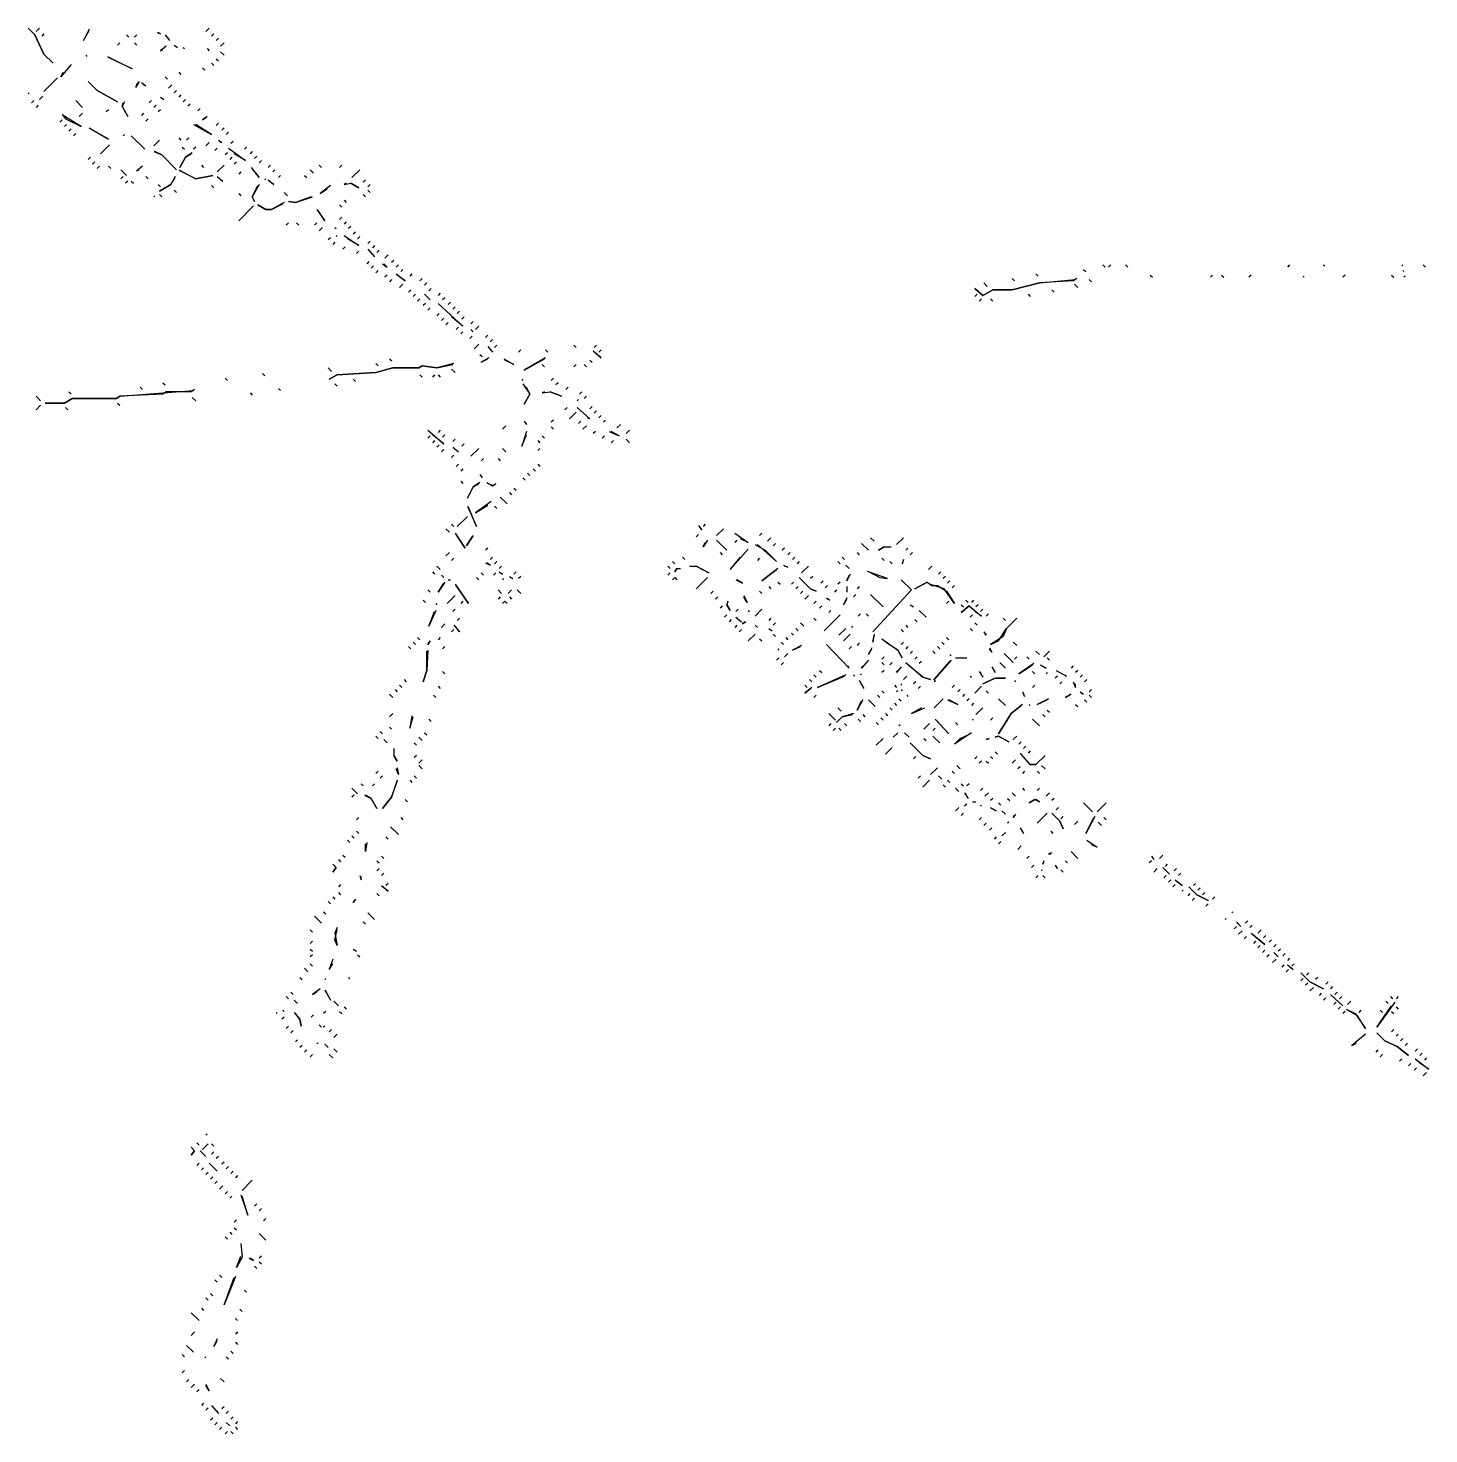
# Model space of a CAD drawing. Extents: x 1 to 2775, y -31 to 2075.
# Drawn here: x 25.2 to 231.3, y 1660.7 to 1867.5 of the extents above; entities that cross this region are included whole.
import ezdxf

# ---------------------------------------------------------------- set-up
doc = ezdxf.new("R2010")
doc.units = 0
doc.layers.add('LINEWORK', color=4, linetype='CONTINUOUS')

msp = doc.modelspace()

# ---------------------------------------------------------------- linework, layer by layer
at = {"layer": 'LINEWORK'}
for points in [[(25.1667, 1867.5), (26.1667, 1866.5), (27.5, 1863.6667), (28.8333, 1862.3333), (27.5, 1863.6667), (26.1667, 1866.5)], [(26.8333, 1867.5), (26.3333, 1867)], [(27.5, 1866.6667), (27.1667, 1866.3333)], [(34.1667, 1867.3333), (33.3333, 1865.6667), (34.1667, 1867.1667)], [(39.6667, 1866.5), (40, 1866.1667)], [(41.1667, 1866.5), (40.8333, 1866.1667)], [(44.1667, 1866.8333), (44.6667, 1866.6667), (44.3333, 1866.8333)], [(45.3333, 1866.5), (46, 1865.6667), (45.8333, 1866)], [(51.8333, 1867.5), (51.3333, 1867)], [(52.5, 1866.6667), (52.1667, 1866.3333)], [(53.1667, 1866), (52.8333, 1865.6667)], [(38.6667, 1865.3333), (38.3333, 1865)], [(40.8333, 1865.3333), (41.1667, 1865)], [(45.5, 1864.8333), (44.6667, 1864.1667), (45, 1864.3333)], [(46.6667, 1865), (47.1667, 1864.6667), (46.8333, 1864.8333)], [(48, 1864.6667), (48.1667, 1864.5)], [(51.5, 1864.5), (51.8333, 1864.1667)], [(54, 1865.3333), (53.5, 1864.8333)], [(53.5, 1864), (54, 1863.5)], [(31.5, 1862.1667), (30, 1860.3333), (30.3333, 1861)], [(33.6667, 1863.5), (33.8333, 1863.3333)], [(36.8333, 1863.3333), (40.5, 1861.5), (37, 1863.1667)], [(50.8333, 1861.6667), (51.1667, 1861.3333)], [(52.1667, 1862.3333), (52.5, 1862)], [(52.8333, 1863), (53.1667, 1862.6667)], [(29.5, 1860.1667), (27.5, 1858.1667)], [(34, 1859.6667), (35.3333, 1858.3333), (38.3333, 1856.6667), (35.3333, 1858.3333)], [(41.5, 1859.6667), (41, 1858.8333), (41.3333, 1859.5)], [(41.8333, 1859.5), (42.5, 1859), (42.1667, 1859.1667)], [(45.3333, 1860.3333), (45.6667, 1860)], [(47.3333, 1861), (47.6667, 1860.6667)], [(25.3333, 1858), (25.1667, 1857.8333)], [(27.3333, 1857.5), (26.8333, 1857)], [(46.3333, 1859.1667), (45.8333, 1858.6667)], [(47, 1858.3333), (46.6667, 1858)], [(47.6667, 1857.6667), (47.3333, 1857.3333)], [(26, 1856.8333), (25.6667, 1856.5)], [(26.6667, 1856.1667), (26.3333, 1855.8333)], [(32.1667, 1856.8333), (33.1667, 1855.8333)], [(37, 1855.5), (36.6667, 1855.1667)], [(39.3333, 1856.6667), (39, 1856), (39.8333, 1854.5), (39, 1856), (39.1667, 1856.5)], [(43.3333, 1856.8333), (43, 1856.5)], [(44, 1856.1667), (43.6667, 1855.8333)], [(44.6667, 1855.5), (44.3333, 1855.1667)], [(44.6667, 1857.3333), (45.1667, 1857), (44.8333, 1857.1667)], [(48.3333, 1857), (48, 1856.6667)], [(49, 1856.3333), (48.6667, 1856)], [(50.5, 1855.6667), (50.1667, 1855.3333)], [(30.1667, 1854), (29.8333, 1853.6667)], [(30.1667, 1854.8333), (30.6667, 1854.1667), (33, 1853), (30.3333, 1854.6667)], [(30.8333, 1853.3333), (30.5, 1853)], [(33.1667, 1855), (32.6667, 1854.5)], [(42.1667, 1855), (41.8333, 1854.6667)], [(42.8333, 1854.1667), (42.5, 1853.8333)], [(49.5, 1853.3333), (52.1667, 1851.8333), (49.8333, 1853.3333)], [(51.5, 1854.5), (50.8333, 1854), (51.3333, 1854.3333)], [(53.1667, 1853.5), (52.8333, 1853.1667)], [(31.5, 1852.6667), (31.1667, 1852.3333)], [(32.1667, 1852), (31.8333, 1851.6667)], [(34.1667, 1852.8333), (37, 1851.1667), (34.3333, 1852.6667)], [(39.3333, 1851.8333), (39.1667, 1851.6667)], [(40.3333, 1851.6667), (42.3333, 1849.6667)], [(47.3333, 1851.3333), (47.6667, 1851)], [(48.8333, 1851.3333), (48.5, 1851)], [(54, 1852.8333), (53.6667, 1852.5)], [(54.6667, 1852.1667), (54.3333, 1851.8333)], [(37.1667, 1850.3333), (35.8333, 1849), (37, 1850.1667)], [(44.5, 1851), (43.6667, 1850.1667)], [(43.6667, 1849.3333), (44.8333, 1848.8333), (47, 1846.6667), (44.8333, 1848.8333), (43.8333, 1849.3333)], [(49.3333, 1849.1667), (48.3333, 1848.5), (47.5, 1847), (48.3333, 1848.5), (49.1667, 1849)], [(47.8333, 1850), (48.1667, 1849.6667)], [(49.8333, 1850), (49.5, 1849.6667)], [(51.8333, 1850.6667), (51.3333, 1850.1667)], [(53, 1849.8333), (52.6667, 1849.5)], [(53.1667, 1851), (53.6667, 1850.6667), (53.3333, 1850.8333)], [(54.5, 1849.1667), (54.1667, 1848.8333)], [(54.6667, 1849.8333), (57.1667, 1848), (55.5, 1849)], [(55.3333, 1850.8333), (55, 1850.5)], [(57.3333, 1850), (57, 1849.6667)], [(58.1667, 1849.3333), (57.8333, 1849)], [(34.3333, 1848.5), (34, 1848.1667)], [(35, 1847.8333), (34.6667, 1847.5)], [(35.6667, 1847.1667), (35.3333, 1846.8333)], [(37, 1847.1667), (37.3333, 1846.8333)], [(42, 1847.1667), (41.1667, 1846.5), (41.5, 1846.6667)], [(50.6667, 1847.3333), (51, 1847)], [(54, 1847.3333), (53, 1846.3333)], [(55.1667, 1848.5), (54.8333, 1848.1667)], [(55.8333, 1847.8333), (55.5, 1847.5)], [(58.8333, 1848.6667), (58.5, 1848.3333)], [(59.5, 1848), (59.1667, 1847.6667)], [(60.8333, 1847.3333), (60.5, 1847)], [(68, 1847.3333), (68.3333, 1847)], [(71.3333, 1847.3333), (71, 1847)], [(38.8333, 1846.6667), (39.6667, 1845.8333)], [(39.1667, 1845.6667), (38.8333, 1845.3333)], [(39.8333, 1845), (39.5, 1844.6667)], [(40.3333, 1845), (40.6667, 1844.6667)], [(42.5, 1845.6667), (42.8333, 1845.3333)], [(46.8333, 1845.6667), (46.1667, 1844.5), (44.5, 1843.5), (46.1667, 1844.5), (46.8333, 1845.5)], [(47.3333, 1846.6667), (49.8333, 1845.3333), (52.3333, 1845.8333), (49.8333, 1845.3333), (47.5, 1846.5)], [(53, 1845.6667), (53.8333, 1845), (53.5, 1845.1667)], [(56.5, 1846.3333), (56.1667, 1846)], [(58, 1847), (59.1667, 1845.5), (58.1667, 1846.8333)], [(60.1667, 1845.3333), (60, 1845.1667)], [(60.5, 1845.1667), (61.3333, 1844.5), (60.6667, 1845)], [(61.5, 1846.6667), (61.1667, 1846.3333)], [(62.3333, 1845.8333), (62, 1845.5)], [(65.8333, 1845.8333), (66.1667, 1845.5)], [(66.6667, 1846.6667), (67.1667, 1846.1667)], [(74, 1846.6667), (72.8333, 1845.5)], [(74.8333, 1845.1667), (74.5, 1844.8333)], [(44.3333, 1844.5), (44.6667, 1844.1667)], [(44.5, 1843), (44.8333, 1842.6667)], [(46.6667, 1843.6667), (47, 1843.3333)], [(52.1667, 1844.3333), (52.5, 1844)], [(56.1667, 1843.1667), (56.5, 1842.8333)], [(59.1667, 1844.5), (58.1667, 1842.6667), (58.5, 1842), (58.1667, 1842.6667), (59, 1844.3333)], [(62.8333, 1843.3333), (63.3333, 1842.8333)], [(69.6667, 1844.3333), (68.1667, 1843.1667), (69.1667, 1843.8333)], [(72, 1844.6667), (71.6667, 1844.5), (72.6667, 1844.6667), (73.8333, 1844), (72.6667, 1844.6667)], [(74.5, 1843), (74.8333, 1842.6667)], [(75.5, 1844.5), (75.1667, 1844.1667)], [(75.1667, 1843.6667), (75.5, 1843.3333)], [(43.8333, 1842.8333), (43.6667, 1842.6667)], [(58.3333, 1841.3333), (56.1667, 1839.1667)], [(62.8333, 1841.8333), (61, 1840.8333), (60.1667, 1840.8333), (59, 1841.5), (60.1667, 1840.8333), (61, 1840.8333), (62.6667, 1841.6667)], [(66.8333, 1842.6667), (64.5, 1841.8333), (63.5, 1842), (64.5, 1841.8333), (67, 1842.6667)], [(67.6667, 1840.8333), (68.8333, 1839.1667), (67.8333, 1840.6667)], [(71, 1841.5), (71.3333, 1841.1667)], [(71.6667, 1842.1667), (72, 1841.8333)], [(63.5, 1838.8333), (63.1667, 1838.5)], [(64.6667, 1838.8333), (65, 1838.5)], [(67.6667, 1838.8333), (67.3333, 1838.5)], [(71.3333, 1839.6667), (71, 1839.3333)], [(72, 1839), (71.6667, 1838.6667)], [(68.5, 1838.1667), (68, 1837.6667)], [(70.3333, 1838.1667), (70.5, 1838)], [(70.6667, 1837), (70.5, 1836.8333)], [(71.6667, 1837), (73.8333, 1835.5), (72.1667, 1836.5)], [(72.6667, 1838.3333), (72.3333, 1838)], [(73.3333, 1837.5), (73, 1837.1667)], [(74, 1836.8333), (73.6667, 1836.5)], [(69.6667, 1836.6667), (69.3333, 1836.3333)], [(70.3333, 1836), (70, 1835.6667)], [(71.8333, 1835.3333), (71.5, 1835)], [(73.8333, 1834.6667), (73.5, 1834.3333)], [(75.5, 1836.1667), (75.1667, 1835.8333)], [(75.1667, 1835), (76.1667, 1833.8333), (76, 1834.1667)], [(76.1667, 1835.5), (75.8333, 1835.1667)], [(76.8333, 1834.8333), (76.5, 1834.5)], [(75.3333, 1833.1667), (75, 1832.8333)], [(77.3333, 1832.8333), (78, 1832.3333), (77.5, 1832.8333)], [(78.1667, 1834.1667), (77.6667, 1833.6667)], [(79, 1833.3333), (78.6667, 1833)], [(79.6667, 1832.6667), (79.3333, 1832.3333)], [(183.3333, 1832.6667), (183.6667, 1832.3333)], [(184.5, 1832.6667), (184.1667, 1832.3333)], [(186.6667, 1832.6667), (187, 1832.3333)], [(210.8333, 1832.6667), (210.5, 1832.3333)], [(215.8333, 1832.6667), (216, 1832.5)], [(227.5, 1832.6667), (227.3333, 1832.5)], [(230.5, 1832.6667), (230.8333, 1832.3333)], [(76, 1832.5), (75.6667, 1832.1667)], [(76.6667, 1831.8333), (76.3333, 1831.5)], [(78, 1831.1667), (77.6667, 1830.8333)], [(78.6667, 1830.5), (78.3333, 1830.1667)], [(79.3333, 1831.3333), (80.6667, 1830.3333), (79.5, 1831.1667)], [(80.3333, 1832), (80, 1831.6667)], [(81.6667, 1831.3333), (81.3333, 1831)], [(83.1667, 1830.6667), (82.8333, 1830.3333)], [(179.5, 1830.6667), (179, 1830.3333), (174, 1830), (170, 1829), (167.1667, 1829), (165.6667, 1828.1667), (164.5, 1829.1667), (165.6667, 1828.1667), (167.1667, 1829), (170, 1829), (174, 1830), (179.3333, 1830.5)], [(170, 1830.6667), (170.3333, 1830.3333)], [(173.5, 1831.3333), (173.8333, 1831)], [(180.5, 1832), (180.8333, 1831.6667)], [(181.3333, 1830.5), (181.6667, 1830.1667)], [(190.3333, 1831.1667), (190.6667, 1830.8333)], [(199.5, 1831.1667), (199.1667, 1830.8333)], [(200.8333, 1831.1667), (201.1667, 1830.8333)], [(205.1667, 1831.1667), (204.8333, 1830.8333)], [(212.8333, 1831), (213, 1830.8333)], [(219, 1831.1667), (218.6667, 1830.8333)], [(225.8333, 1831.1667), (226.1667, 1830.8333)], [(227.5, 1831.8333), (227.6667, 1831.6667)], [(227.8333, 1831), (227.6667, 1830.8333)], [(80.3333, 1829.8333), (79.8333, 1829.3333)], [(81.5, 1829), (81.1667, 1828.6667)], [(83.8333, 1830), (83.5, 1829.6667)], [(84.5, 1829.1667), (84.1667, 1828.8333)], [(85.8333, 1828.5), (85.5, 1828.1667)], [(165.8333, 1830), (166.3333, 1829.5)], [(175.8333, 1829), (176.1667, 1828.6667)], [(179.1667, 1829.8333), (179.6667, 1829.3333)], [(82.1667, 1828.3333), (81.8333, 1828)], [(82.8333, 1827.6667), (82.5, 1827.3333)], [(83.6667, 1827), (83.3333, 1826.6667)], [(83.5, 1828.3333), (84.3333, 1827.5)], [(85.5, 1827), (89.1667, 1823.6667), (87.5, 1825)], [(86.5, 1827.8333), (86.1667, 1827.5)], [(87.3333, 1827.1667), (87, 1826.8333)], [(88, 1826.5), (87.6667, 1826.1667)], [(164.8333, 1828.3333), (164.5, 1828)], [(165.5, 1827.6667), (165.1667, 1827.3333)], [(166.8333, 1827.6667), (167.1667, 1827.3333)], [(172.3333, 1828.3333), (172.6667, 1828)], [(84.3333, 1826.3333), (84, 1826)], [(85.6667, 1825.5), (85.3333, 1825.1667)], [(86.3333, 1824.8333), (86, 1824.5)], [(88.6667, 1825.8333), (88.3333, 1825.5)], [(89.3333, 1825), (89, 1824.6667)], [(90.6667, 1824.3333), (90.3333, 1824)], [(87, 1824.1667), (86.6667, 1823.8333)], [(88.5, 1823.5), (88.1667, 1823.1667)], [(89.1667, 1822.8333), (88.8333, 1822.5)], [(90.3333, 1823.1667), (90.6667, 1822.8333)], [(91.5, 1823.6667), (91, 1823.1667)], [(92.8333, 1822.3333), (92.5, 1822)], [(90.5, 1822.1667), (90.1667, 1821.8333)], [(91.5, 1821), (90.8333, 1820.3333)], [(92.8333, 1820.6667), (93.5, 1819.8333), (93.3333, 1820.1667)], [(93.5, 1821.6667), (93.1667, 1821.3333)], [(94.1667, 1820.8333), (93.8333, 1820.5)], [(97.6667, 1820.1667), (97.3333, 1819.8333)], [(101.3333, 1820.1667), (101.6667, 1819.8333)], [(105.5, 1820.8333), (105.8333, 1820.5)], [(108.8333, 1820.8333), (108.5, 1820.5)], [(109.5, 1820.1667), (109.1667, 1819.8333)], [(87.8333, 1818.1667), (85.3333, 1817.5), (83.1667, 1817.8333), (82.6667, 1817.5), (78.8333, 1817.5), (76.3333, 1816.8333), (70.6667, 1816.5), (69.5, 1815.8333), (70.6667, 1816.5), (76.3333, 1816.8333), (78.8333, 1817.5), (82.6667, 1817.5), (83.1667, 1817.8333), (85.3333, 1817.5), (87.6667, 1818)], [(76.3333, 1818.1667), (76.6667, 1817.8333)], [(78.3333, 1818.8333), (78.6667, 1818.5)], [(91.6667, 1819.5), (92, 1819.1667)], [(93, 1819), (91.8333, 1818.3333), (92.8333, 1818.8333)], [(95.1667, 1818.8333), (96.6667, 1818), (95.3333, 1818.6667)], [(101.3333, 1819), (98.1667, 1817.1667), (101.1667, 1818.8333)], [(107.8333, 1818.6667), (108.1667, 1818.3333)], [(108.3333, 1820), (109.5, 1819), (108.6667, 1819.6667)], [(54.1667, 1816), (54.5, 1815.6667)], [(59.6667, 1816.6667), (60, 1816.3333)], [(69.3333, 1817.5), (69.8333, 1817)], [(82.8333, 1816.5), (83.1667, 1816.1667)], [(85, 1816.5), (84.6667, 1816.1667)], [(85.5, 1816.5), (85.8333, 1816.1667)], [(87.5, 1817.3333), (88, 1816.8333)], [(100.8333, 1818), (101.1667, 1817.6667)], [(102.5, 1816), (102.1667, 1815.6667)], [(105.8333, 1818), (105.5, 1817.6667)], [(107, 1818), (107.3333, 1817.6667)], [(49.6667, 1814.3333), (49.1667, 1814), (45.5, 1814), (45, 1813.6667), (38.6667, 1813.3333), (38.1667, 1813), (31.6667, 1813), (30.5, 1812.3333), (27.6667, 1812.3333), (30.5, 1812.3333), (31.6667, 1813), (38.1667, 1813), (38.6667, 1813.3333), (49.5, 1814.1667)], [(31.1667, 1814), (31.5, 1813.6667)], [(41.6667, 1814.6667), (42, 1814.3333)], [(45, 1815.3333), (45.3333, 1815)], [(62, 1814.5), (62.3333, 1814.1667)], [(70.3333, 1815.1667), (70.6667, 1814.8333)], [(73, 1815.8333), (73.3333, 1815.5)], [(97.8333, 1815.8333), (98, 1815.6667)], [(98, 1815.1667), (99, 1813.6667), (98.1667, 1812.1667), (99, 1813.6667), (98.5, 1814.6667)], [(101.1667, 1814), (100.8333, 1813.8333), (102, 1814), (103.6667, 1813.3333), (102, 1814)], [(103.1667, 1815.3333), (102.8333, 1815)], [(104.6667, 1814.6667), (104.3333, 1814.3333)], [(106.6667, 1814), (106.3333, 1813.6667)], [(26.3333, 1813.3333), (27, 1812.6667)], [(27, 1812), (26.3333, 1811.3333)], [(38.3333, 1812.3333), (38.6667, 1812)], [(49.3333, 1813.1667), (49.8333, 1812.6667)], [(57.8333, 1813.8333), (58.1667, 1813.5)], [(106.1667, 1812.8333), (106, 1812.6667)], [(107.3333, 1813.3333), (107, 1813)], [(30.6667, 1811.6667), (31, 1811.3333)], [(102.5, 1809.8333), (102.1667, 1809.5)], [(104.5, 1811.6667), (104.1667, 1811.3333)], [(105.8333, 1811), (104.8333, 1810)], [(106, 1811.6667), (107.8333, 1810), (107.5, 1810.1667)], [(108.1667, 1811.8333), (107.8333, 1811.5)], [(108.8333, 1811.1667), (108.5, 1810.8333)], [(109.5, 1810.5), (109.1667, 1810.1667)], [(110.1667, 1809.8333), (109.8333, 1809.5)], [(84, 1808.3333), (86.3333, 1806.3333), (84.6667, 1807.6667)], [(85.8333, 1808.3333), (85.5, 1808)], [(95.5, 1809), (95, 1808.5)], [(98.5, 1808.1667), (97.8333, 1806), (98.5, 1807.6667)], [(98.1667, 1809.6667), (98.5, 1809.1667), (98.3333, 1809.5)], [(102.1667, 1808.8333), (102.5, 1808.5)], [(106.5, 1809.6667), (106.1667, 1809.3333)], [(107.3333, 1809), (106.8333, 1808.5)], [(108.6667, 1808.1667), (108.3333, 1807.8333)], [(110.6667, 1808.1667), (112.1667, 1807.5), (111, 1808.1667)], [(112.3333, 1809.1667), (111.8333, 1808.6667)], [(113.6667, 1808.3333), (113.1667, 1807.8333)], [(84.3333, 1807.5), (84, 1807.1667)], [(85, 1806.8333), (84.6667, 1806.5)], [(85.6667, 1806.1667), (85.3333, 1805.8333)], [(86.5, 1807.6667), (86.1667, 1807.3333)], [(88, 1807), (87.6667, 1806.6667)], [(87.6667, 1805.8333), (88.5, 1805.1667), (88.1667, 1805.3333)], [(89.3333, 1806.3333), (89, 1806)], [(91.5, 1805.6667), (90.3333, 1804.5)], [(95, 1805.6667), (95.5, 1805.1667)], [(100.1667, 1806.8333), (100.5, 1806.5)], [(100.5, 1805.6667), (100.1667, 1805.3333)], [(100.8333, 1807.5), (101.1667, 1807.1667)], [(110, 1807.5), (109.6667, 1807.1667)], [(111.3333, 1806.8333), (111, 1806.5)], [(113.1667, 1807), (113.6667, 1806.5)], [(86.3333, 1805.5), (86, 1805.1667)], [(87.8333, 1804.6667), (87.5, 1804.3333)], [(92.1667, 1804.1667), (91.8333, 1803.8333)], [(94.3333, 1804.1667), (94.6667, 1803.8333)], [(88.5, 1803.3333), (88.1667, 1803)], [(89.1667, 1802.6667), (88.8333, 1802.3333)], [(91.6667, 1801.8333), (92, 1801.3333), (91.8333, 1801.6667)], [(98.6667, 1802), (99, 1801.6667)], [(99.5, 1802.6667), (99.8333, 1802.3333)], [(100.1667, 1803.3333), (100.5, 1803)], [(88.8333, 1800.8333), (89.1667, 1800.5)], [(91.6667, 1800.6667), (90.6667, 1800), (89.8333, 1798.3333), (90.6667, 1800), (91.5, 1800.5)], [(92.6667, 1800.6667), (93.5, 1800.1667), (94, 1800.5), (93.6667, 1800.1667), (92.8333, 1800.5)], [(96.6667, 1799.8333), (97, 1799.5)], [(98, 1801.3333), (98.3333, 1801)], [(93.3333, 1797.8333), (91, 1796.1667), (92.8333, 1797.3333)], [(94.6667, 1798.5), (95.6667, 1797.5)], [(96, 1799.1667), (96.3333, 1798.8333)], [(89.8333, 1795.6667), (88.3333, 1794.1667)], [(89.8333, 1797.1667), (91.1667, 1794.1667), (90, 1797)], [(93.8333, 1797.1667), (94.1667, 1796.8333)], [(86.6667, 1793.8333), (87.1667, 1793.3333)], [(87.5, 1794.5), (87.8333, 1794.1667)], [(123.8333, 1794.3333), (124.3333, 1793.6667), (124, 1794.1667)], [(124.8333, 1794.5), (124.5, 1794.1667)], [(127.5, 1793.8333), (126.5, 1792.8333)], [(88, 1793.1667), (89.5, 1791), (88.1667, 1793)], [(90.6667, 1792.8333), (89.6667, 1791.3333), (90.5, 1792.6667)], [(123.8333, 1793), (123.5, 1792.6667)], [(125.1667, 1792.1667), (124.5, 1791.1667), (124.8333, 1791.8333)], [(126.5, 1792.1667), (128, 1790.6667)], [(129.1667, 1793.1667), (131.1667, 1791.8333), (130, 1792.3333)], [(129.5, 1792.1667), (129.1667, 1791.8333)], [(132.1667, 1791.5), (133.6667, 1790.6667), (135.3333, 1789), (132.5, 1791.5)], [(133.1667, 1793.1667), (132.8333, 1792.8333)], [(134.5, 1792.5), (134, 1792)], [(135.1667, 1791.6667), (134.8333, 1791.3333)], [(147.8333, 1791.6667), (148.8333, 1790.6667)], [(149.1667, 1792.5), (149.6667, 1792)], [(154, 1792.5), (153, 1791.5)], [(87.1667, 1790.3333), (86.6667, 1789.8333)], [(87.8333, 1789.5), (87.5, 1789.1667)], [(92.8333, 1791), (92.5, 1790.6667)], [(93.5, 1789.6667), (93.1667, 1789.3333)], [(121.5, 1789.6667), (121.8333, 1789.3333)], [(127, 1790.3333), (127.3333, 1790)], [(131.1667, 1790.8333), (128.5, 1787.8333), (130, 1789.6667)], [(132.8333, 1789.5), (132.5, 1789.1667)], [(136.5, 1791), (136.1667, 1790.6667)], [(137.3333, 1790.3333), (137, 1790)], [(138, 1789.6667), (137.6667, 1789.3333)], [(145, 1789.6667), (145.3333, 1789.3333)], [(147.1667, 1790.3333), (147.5, 1790)], [(151.1667, 1791.1667), (150.3333, 1790.6667), (151.1667, 1791.1667), (152.1667, 1791.1667)], [(150.8333, 1789.5), (151.1667, 1789.1667)], [(154, 1789.3333), (153.8333, 1788.6667), (154, 1789)], [(154.6667, 1791), (154.3333, 1790.6667)], [(155.3333, 1790.3333), (155, 1790)], [(84.6667, 1787.5), (85, 1787.1667)], [(85.3333, 1788.3333), (85.8333, 1787.8333)], [(91.8333, 1787.3333), (92.1667, 1787)], [(92.5, 1788.8333), (93.1667, 1788.5), (92.6667, 1788.8333)], [(94, 1787.3333), (93.6667, 1787)], [(94.1667, 1789), (93.8333, 1788.6667)], [(94.8333, 1788.3333), (94.5, 1788)], [(94.5, 1787.5), (95, 1787.1667), (94.6667, 1787.3333)], [(97, 1787.5), (96.6667, 1787.1667)], [(119.3333, 1788.3333), (119.6667, 1788)], [(119.6667, 1787.3333), (119.3333, 1787)], [(120, 1789), (120.3333, 1788.6667)], [(120.6667, 1788), (120.3333, 1787.5), (120.6667, 1788), (121.1667, 1788)], [(122.5, 1788.3333), (123.5, 1788.3333), (125.3333, 1787.3333), (123.5, 1788.3333)], [(135.5, 1788), (133.1667, 1786.1667), (135.3333, 1787.8333)], [(136.3333, 1788.5), (137, 1788.1667), (136.5, 1788.3333)], [(138.6667, 1789), (138.3333, 1788.6667)], [(140, 1788.3333), (139, 1787.3333)], [(144.3333, 1789), (144.6667, 1788.6667)], [(145.5, 1788.5), (146, 1788)], [(146.1667, 1787.1667), (145.6667, 1786.1667), (146, 1787)], [(148.6667, 1787.6667), (150.5, 1786.6667), (151.6667, 1786.5), (148.8333, 1787.5)], [(152, 1789), (152.3333, 1788.6667)], [(158.1667, 1788.3333), (157.6667, 1787.8333)], [(159.5, 1787.5), (159.1667, 1787.1667)], [(86.5, 1786), (85.5, 1784.5), (86.3333, 1785.8333)], [(86, 1787), (86.3333, 1786.6667)], [(87, 1786.3333), (87.3333, 1786.3333)], [(88, 1785.6667), (90, 1782.8333), (88.1667, 1785.5)], [(91.1667, 1786.6667), (91.5, 1786.3333)], [(95.1667, 1786.5), (95, 1786.3333)], [(96, 1786.8333), (96.5, 1786.5), (96.1667, 1786.6667)], [(97.6667, 1786.8333), (97.3333, 1786.5)], [(120.3333, 1786.6667), (120, 1786.3333), (120.3333, 1786.6667), (120.6667, 1786.3333)], [(125.1667, 1786.6667), (123.5, 1785)], [(129.3333, 1786.3333), (130.3333, 1785.8333), (129.5, 1786.3333)], [(134.1667, 1785.3333), (134.5, 1785)], [(135.5, 1786), (135.8333, 1785.6667)], [(137.8333, 1786), (137.5, 1785.6667)], [(138.5, 1785.3333), (138.1667, 1785)], [(138.6667, 1786.6667), (140.3333, 1785), (141.1667, 1784.6667), (140.3333, 1785)], [(140.6667, 1786.8333), (140.3333, 1786.5)], [(142.1667, 1786.1667), (141.8333, 1785.8333)], [(142.8333, 1785.5), (142.5, 1785.1667)], [(144.6667, 1786), (144.3333, 1785.6667)], [(145.6667, 1785.3333), (145.6667, 1784.5)], [(147.5, 1785.3333), (147.1667, 1785)], [(153.6667, 1786.3333), (155.1667, 1784.8333), (149.5, 1778.6667), (155.1667, 1784.8333)], [(157.5, 1786), (155.6667, 1785), (157.5, 1786), (158.1667, 1785.5), (159, 1785.5), (160.3333, 1784.6667), (161.5, 1782.8333), (160, 1785), (157.8333, 1785.6667)], [(160.1667, 1786.8333), (159.8333, 1786.5)], [(160.8333, 1786.1667), (160.5, 1785.8333)], [(161.5, 1785.5), (161.1667, 1785.1667)], [(83.3333, 1783.3333), (83.6667, 1783)], [(84, 1784.8333), (84.3333, 1784.5)], [(88, 1784), (86.8333, 1782.8333)], [(89.1667, 1783.1667), (88.8333, 1782.8333)], [(94.3333, 1784.8333), (94.8333, 1784.3333)], [(94.6667, 1783.8333), (94.3333, 1783.5)], [(95.3333, 1783.1667), (95, 1782.8333), (95.3333, 1783.1667), (95.6667, 1782.8333)], [(96.3333, 1784.8333), (95.8333, 1784.3333)], [(96, 1783.8333), (96.3333, 1783.5)], [(97.1667, 1784.8333), (97.6667, 1784.3333)], [(126, 1784.6667), (125.6667, 1784.3333)], [(126.6667, 1783.8333), (126.3333, 1783.5)], [(128.1667, 1783.1667), (128, 1782.6667), (128.5, 1781.8333), (128, 1782.6667), (128.1667, 1783)], [(130.5, 1784), (131, 1783), (130.5, 1783.8333)], [(132.8333, 1784.6667), (133.1667, 1784.3333)], [(139.1667, 1784.6667), (138.8333, 1784.3333)], [(140, 1784), (139.5, 1783.5)], [(141.1667, 1783.1667), (140.8333, 1782.8333)], [(142.6667, 1783.6667), (143.1667, 1783.3333), (142.8333, 1783.5)], [(144.1667, 1784.8333), (143.8333, 1784.5)], [(145.6667, 1783.6667), (145.1667, 1782.6667), (145.6667, 1783.5)], [(147, 1784.1667), (146.6667, 1783.8333)], [(149.1667, 1784.1667), (151, 1782.3333)], [(160.6667, 1783.1667), (160.3333, 1782.8333)], [(163.1667, 1783.3333), (163.5, 1783)], [(164.3333, 1783.3333), (164, 1783)], [(85.1667, 1781.8333), (84.1667, 1779.5), (85, 1781.6667)], [(85.1667, 1782.8333), (85.3333, 1782.6667)], [(88, 1782), (87.6667, 1781.6667)], [(127.3333, 1782.5), (127, 1782.1667)], [(128, 1781.1667), (127.6667, 1780.8333)], [(129.6667, 1782), (129.3333, 1781.6667)], [(131.1667, 1781.8333), (131.3333, 1781.6667)], [(133.1667, 1782), (132.1667, 1781)], [(142, 1782.5), (141.6667, 1782.1667)], [(144.6667, 1781.1667), (142.3333, 1778.8333)], [(143.3333, 1781.8333), (143, 1781.5)], [(147.6667, 1781.3333), (147.3333, 1781)], [(148.5, 1781.3333), (148.8333, 1781)], [(155, 1782.6667), (155.5, 1782.3333), (155.1667, 1782.5)], [(156.3333, 1781.8333), (157.3333, 1780.8333)], [(162.5, 1782.6667), (162.8333, 1782.3333)], [(163.6667, 1782.5), (162.5, 1781.5), (163.6667, 1782.5), (165.5, 1781), (164.5, 1781.6667)], [(164.1667, 1781.1667), (163.8333, 1780.8333)], [(165, 1782.6667), (164.6667, 1782.3333)], [(165.6667, 1782), (165.3333, 1781.6667)], [(166.5, 1781.3333), (166.1667, 1781)], [(86.5, 1779.8333), (86, 1779.3333)], [(87.8333, 1779), (87.5, 1778.6667)], [(87.8333, 1779.6667), (88.6667, 1778.6667), (88, 1779.5)], [(88.6667, 1780.6667), (88.3333, 1780.3333)], [(128.6667, 1780.5), (128.3333, 1780.1667)], [(129.5, 1779.6667), (129.1667, 1779.3333)], [(129.3333, 1780.8333), (130.1667, 1780.1667), (129.8333, 1780.3333)], [(130.1667, 1779), (129.8333, 1778.6667)], [(130.6667, 1780.1667), (130.3333, 1779.8333), (130.8333, 1780.1667)], [(132.1667, 1779.6667), (132.5, 1779.3333)], [(134.5, 1780.6667), (134.1667, 1780.3333)], [(134.1667, 1779.1667), (134.6667, 1778.8333), (134.3333, 1779)], [(135.1667, 1780), (134.8333, 1779.6667)], [(138.1667, 1779.1667), (138.5, 1778.8333)], [(138.8333, 1780), (139.3333, 1779.5)], [(140.8333, 1780.6667), (141.1667, 1780.3333)], [(145.5, 1779.1667), (144.5, 1778.1667)], [(146.5, 1779.5), (146.3333, 1779.3333)], [(153.6667, 1779), (154, 1778.6667)], [(154.3333, 1779.6667), (154.6667, 1779.3333)], [(155.6667, 1780.5), (156, 1780.1667)], [(163.8333, 1779.1667), (164.1667, 1778.8333)], [(164.5, 1780), (164.8333, 1779.6667)], [(170.6667, 1780.6667), (169.1667, 1779.1667), (168.6667, 1778), (166.8333, 1776.8333), (168, 1777.3333), (169.1667, 1779.1667)], [(168.6667, 1780.6667), (169, 1780.3333)], [(81.8333, 1777.1667), (82.1667, 1776.8333)], [(82.5, 1777.8333), (82.8333, 1777.5)], [(84.3333, 1777.3333), (84, 1776.8333), (84.1667, 1777.1667)], [(85.8333, 1777.8333), (85.5, 1777.5)], [(132.1667, 1778.3333), (131.1667, 1777.3333)], [(132.8333, 1777.6667), (133.1667, 1777.3333)], [(134.8333, 1778.3333), (135.1667, 1778)], [(136, 1777.1667), (136.3333, 1776.8333)], [(136.6667, 1777.8333), (137, 1777.5)], [(137.5, 1778.5), (137.8333, 1778.1667)], [(142.6667, 1776.8333), (146, 1773.3333), (145.8333, 1773.6667)], [(146.1667, 1778.3333), (145.1667, 1777.3333)], [(147.5, 1777), (147.1667, 1776.6667)], [(149.6667, 1778.3333), (149.5, 1777.1667), (149.6667, 1778.1667)], [(150.8333, 1777.6667), (153.1667, 1776), (153.8333, 1774.8333), (153.1667, 1776), (151.3333, 1777.1667)], [(154, 1777.1667), (153.6667, 1776.8333)], [(159.6667, 1777.1667), (160, 1776.8333)], [(160.3333, 1777.8333), (160.6667, 1777.5)], [(165.8333, 1778.6667), (166.1667, 1778.1667), (166, 1778.5)], [(170.1667, 1777.1667), (170.6667, 1776.6667)], [(81.1667, 1776.5), (81.5, 1776.1667)], [(84, 1776), (83.8333, 1773), (83.3333, 1771.3333), (83.8333, 1773), (83.8333, 1775.8333)], [(86.5, 1776.5), (86.1667, 1776.1667)], [(135.6667, 1774.8333), (135.3333, 1774.5)], [(135.5, 1776.1667), (135.6667, 1776)], [(137, 1775.5), (136.5, 1775)], [(139, 1776.6667), (137.6667, 1776), (138.8333, 1776.5)], [(146.3333, 1776.5), (146, 1776.1667)], [(149.3333, 1776.3333), (148.8333, 1775.3333), (149.3333, 1776.1667)], [(151.1667, 1775), (150.8333, 1774.6667)], [(154.6667, 1776.5), (154.3333, 1776.1667)], [(155.3333, 1775.8333), (155, 1775.5)], [(156, 1775), (155.6667, 1774.6667)], [(158.3333, 1775.8333), (158.6667, 1775.5)], [(159, 1776.5), (159.3333, 1776.1667)], [(160.8333, 1775.3333), (161, 1775.1667)], [(161.6667, 1774.8333), (163.3333, 1774.8333)], [(166.6667, 1776.3333), (167, 1775.6667), (166.6667, 1776.1667)], [(168.8333, 1775.5), (170.1667, 1774.1667)], [(170.6667, 1775), (170.3333, 1774.6667)], [(172.1667, 1775), (172.5, 1774.6667)], [(173.5, 1775.8333), (174, 1775.3333)], [(175.5, 1775.8333), (174.6667, 1775)], [(175.1667, 1774.8333), (175.5, 1774.5)], [(86.1667, 1772.8333), (86.5, 1772.5)], [(136.3333, 1774.1667), (136, 1773.8333)], [(141.6667, 1773), (142, 1772.6667)], [(148.8333, 1774.5), (147.8333, 1773.3333), (148, 1773.6667)], [(150.8333, 1774.1667), (151.1667, 1773.8333)], [(151.1667, 1773), (150.8333, 1772.6667)], [(152.3333, 1774.1667), (152, 1773.8333)], [(153.6667, 1773.5), (153, 1772.6667), (153.1667, 1773)], [(154.3333, 1774.1667), (156.8333, 1772), (158, 1771.6667), (156.8333, 1772), (154.8333, 1773.6667)], [(156.6667, 1774.3333), (156.3333, 1774)], [(161, 1774.5), (158.5, 1771.6667), (158.6667, 1771.3333), (158.5, 1771.6667), (160.8333, 1774.3333)], [(165.1667, 1772.8333), (165.6667, 1772), (165.3333, 1772.6667)], [(167, 1773.5), (167.5, 1772.6667), (167.1667, 1773.3333)], [(168.1667, 1774.1667), (169, 1773.3333)], [(173.1667, 1774), (171, 1772.5), (173, 1773.8333)], [(173, 1772.8333), (173.3333, 1772.5)], [(174.1667, 1773.8333), (175, 1773.3333), (174.3333, 1773.6667)], [(175.1667, 1772.6667), (175, 1772.5)], [(176.5, 1773), (178, 1772.1667), (176.6667, 1772.8333)], [(179, 1773.6667), (178.6667, 1773.3333)], [(179.6667, 1773), (179.3333, 1772.6667)], [(79.8333, 1770.8333), (80.1667, 1770.5)], [(80.5, 1771.6667), (80.8333, 1771.3333)], [(85.5, 1770.6667), (85.8333, 1770.3333)], [(139.5, 1770.8333), (139.8333, 1770.5)], [(140.5, 1770.5), (139.5, 1769.6667), (140.3333, 1770.3333)], [(140.1667, 1771.6667), (140.5, 1771.3333)], [(140.8333, 1772.3333), (141.1667, 1772)], [(145.5, 1772.3333), (141.3333, 1770.5), (145.3333, 1772.1667)], [(146.6667, 1772.3333), (146.8333, 1772.1667)], [(147.5, 1771.5), (148.1667, 1770.3333), (147.6667, 1771.3333)], [(147.8333, 1772.5), (147.6667, 1772.3333)], [(152.6667, 1770.8333), (153, 1770.5)], [(153.6667, 1771), (153.6667, 1770.8333)], [(154.5, 1772.1667), (154, 1771.6667)], [(155.8333, 1771.3333), (155.5, 1771)], [(156.5, 1770.6667), (156.1667, 1770.3333)], [(161.5, 1770.8333), (161.1667, 1770.5)], [(163.8333, 1772.1667), (164, 1772)], [(165.5, 1770.6667), (164.5, 1769.6667)], [(167.5, 1771.8333), (165.6667, 1771), (167.5, 1771.8333), (169, 1771.8333), (167.6667, 1771.8333)], [(170.3333, 1771.5), (170.5, 1771.3333)], [(173.3333, 1770.8333), (173, 1770.5)], [(176.6667, 1772.1667), (176.3333, 1771.8333)], [(177.3333, 1771.3333), (177, 1771)], [(179, 1771.3333), (179.3333, 1770.5), (179.3333, 1771)], [(180.3333, 1772.3333), (180, 1772)], [(181, 1771.6667), (180.6667, 1771.3333)], [(78.3333, 1769.5), (78.8333, 1769)], [(79.1667, 1770.1667), (79.5, 1769.8333)], [(84.8333, 1769.3333), (85.1667, 1769)], [(141.1667, 1769.3333), (140.8333, 1769)], [(148, 1768.6667), (147.1667, 1767.1667), (147.8333, 1768.5)], [(148.8333, 1768.6667), (149.8333, 1767.6667)], [(150.1667, 1769.3333), (150.5, 1769)], [(150.8333, 1770), (151.1667, 1769.6667)], [(153.1667, 1770), (153, 1769.8333)], [(153.3333, 1768.8333), (153.6667, 1768.5)], [(153.6667, 1770.1667), (153.8333, 1770)], [(154.5, 1769.3333), (154.6667, 1769.1667)], [(159.8333, 1768.8333), (158.5, 1767.5)], [(160.5, 1768.6667), (162, 1768), (160.6667, 1768.6667)], [(162.3333, 1770.1667), (162, 1769.8333)], [(163, 1769.5), (162.6667, 1769.1667)], [(163.6667, 1768.8333), (163.3333, 1768.5)], [(166.1667, 1770), (166.5, 1769.6667)], [(168, 1768.8333), (169, 1767.8333)], [(171.5, 1769.8333), (171.8333, 1769.1667), (171.6667, 1769.6667)], [(175.3333, 1768.8333), (173.6667, 1768), (175.1667, 1768.6667)], [(178.6667, 1769.5), (177.8333, 1769), (178.5, 1769.3333)], [(180, 1769.8333), (180.5, 1769.5), (180.1667, 1769.6667)], [(180.6667, 1768.6667), (181, 1768.3333)], [(181.6667, 1770.1667), (181.3333, 1769.8333)], [(181.3333, 1769.3333), (181.6667, 1769)], [(78.8333, 1766.6667), (78.3333, 1766.1667)], [(143, 1766.6667), (144, 1765.6667)], [(146.6667, 1766.6667), (145, 1766.1667), (144.1667, 1765.3333), (145, 1766.1667), (146.5, 1766.5)], [(144.3333, 1767.5), (144.8333, 1767)], [(148, 1766.5), (148.3333, 1766.1667)], [(151.3333, 1766.6667), (151.6667, 1766.3333)], [(152, 1767.5), (152.3333, 1767.1667)], [(152.6667, 1768.1667), (153, 1767.8333)], [(156.6667, 1767.5), (155.1667, 1766.6667), (157.1667, 1767.5)], [(164.3333, 1768.1667), (164, 1767.8333)], [(165.6667, 1767.5), (164.6667, 1766.5)], [(171.5, 1768), (169.8333, 1766.6667), (168, 1763.6667), (169.8333, 1766.6667), (171.3333, 1767.8333)], [(172.5, 1768), (172.6667, 1767.8333)], [(174.5, 1766.5), (174.8333, 1766.1667)], [(175.1667, 1767.1667), (175.5, 1766.8333)], [(179.3333, 1768), (179.6667, 1767.6667)], [(78.3333, 1764.6667), (78.6667, 1764.3333)], [(81.6667, 1766.3333), (81.3333, 1764.5), (81.8333, 1766.1667)], [(84.1667, 1765.8333), (84.5, 1765.5)], [(143.3333, 1765.1667), (143, 1764.8333)], [(144, 1764.5), (143.6667, 1764.1667)], [(144.5, 1764.5), (144.8333, 1764.1667)], [(145.3333, 1765.1667), (145.6667, 1764.8333)], [(147.3333, 1765.8333), (147.6667, 1765.5)], [(150, 1765.3333), (150.3333, 1765)], [(150.6667, 1766), (151, 1765.6667)], [(153.5, 1765), (153.3333, 1764.8333)], [(157.8333, 1765.1667), (157, 1764.3333)], [(158.6667, 1764.5), (158.3333, 1764.1667)], [(158.6667, 1765.8333), (160.6667, 1763.6667), (158.8333, 1765.6667)], [(161.6667, 1765.3333), (162, 1765)], [(164.1667, 1765.8333), (164.3333, 1765.6667)], [(167.1667, 1766), (166.8333, 1765.6667)], [(173, 1765.8333), (174, 1764.8333)], [(76.3333, 1763.3333), (76.6667, 1763)], [(77, 1764), (77.3333, 1763.6667)], [(77.5, 1762.8333), (78, 1762.3333)], [(82, 1762.3333), (82.3333, 1762)], [(82.6667, 1763.1667), (83.1667, 1762.6667)], [(83.5, 1763.8333), (83.8333, 1763.5)], [(151, 1763), (150, 1762)], [(153.1667, 1763.8333), (152.5, 1763.1667)], [(154.1667, 1763.8333), (154.8333, 1763.1667)], [(155, 1762.3333), (156.8333, 1760.5), (158, 1760), (156.8333, 1760.5)], [(157, 1763), (157.3333, 1762.6667)], [(158.3333, 1763.3333), (159.3333, 1762.3333)], [(164, 1763.8333), (161.5, 1762.1667), (162.3333, 1763), (163.8333, 1763.6667)], [(166.5, 1763), (166.1667, 1762.8333), (166.6667, 1763)], [(167.8333, 1763.3333), (167.5, 1763.1667), (168, 1763.3333), (169.5, 1762.5), (168, 1763.3333)], [(170.6667, 1763.3333), (170.1667, 1762.8333)], [(171.3333, 1762.5), (171, 1762.1667)], [(79, 1761.5), (79, 1760.5), (79.5, 1759.6667), (79, 1760.5)], [(82.3333, 1760.5), (82, 1760.1667)], [(152.3333, 1761.6667), (151.3333, 1760.6667)], [(155.8333, 1760.3333), (155.5, 1760)], [(164.8333, 1760.3333), (164.5, 1760)], [(166.8333, 1760.3333), (167.1667, 1760)], [(167.5, 1761), (167.8333, 1760.6667)], [(171.1667, 1760.8333), (172.6667, 1759.1667), (173.5, 1759.1667), (174.8333, 1760.5), (173.5, 1759.1667), (172.6667, 1759.1667), (171.3333, 1760.6667)], [(172, 1761.8333), (171.6667, 1761.5)], [(172.6667, 1761.1667), (172.3333, 1760.8333)], [(76.6667, 1758.1667), (76.3333, 1757.8333)], [(79.5, 1758.6667), (79.6667, 1757.6667), (79.3333, 1758.5)], [(83.1667, 1759.8333), (82.6667, 1759.3333)], [(82.6667, 1759), (83.1667, 1758.5)], [(159, 1758.6667), (158, 1757.6667)], [(161.1667, 1758.1667), (161.5, 1757.8333)], [(161.8333, 1759), (162.3333, 1758.5)], [(165.5, 1759.6667), (165.1667, 1759.3333)], [(166.1667, 1759.6667), (166.5, 1759.3333)], [(170.5, 1759.8333), (170, 1759.3333)], [(171.1667, 1758.8333), (170.8333, 1758.5)], [(171.8333, 1758.1667), (171.5, 1757.8333)], [(173.6667, 1758.1667), (174, 1757.8333)], [(174.3333, 1759), (174.8333, 1758.5)], [(74.1667, 1756.3333), (74.5, 1756)], [(76.1667, 1756.3333), (75.8333, 1756)], [(77.3333, 1757.5), (77, 1757.1667)], [(79.5, 1756.8333), (78.6667, 1754.3333), (77.3333, 1752.6667), (78.6667, 1754.3333), (79.5, 1756.6667)], [(81.3333, 1756.8333), (81.6667, 1756.5)], [(82, 1757.5), (82.3333, 1757.1667)], [(156.5, 1757.5), (156.1667, 1757.1667)], [(157.8333, 1756.8333), (156.8333, 1755.8333)], [(159.1667, 1757.5), (159.6667, 1757)], [(159.8333, 1756.1667), (160.1667, 1755.8333)], [(160.5, 1756.8333), (160.8333, 1756.5)], [(162.5, 1756.3333), (162.8333, 1756)], [(163.6667, 1756.3333), (163.3333, 1756)], [(72.8333, 1755.6667), (73.6667, 1754.8333)], [(73.1667, 1754.6667), (72.8333, 1754.3333)], [(74.6667, 1754.6667), (75.6667, 1754.1667), (76.5, 1752.6667), (75.6667, 1754.1667), (74.8333, 1754.6667)], [(80.6667, 1754), (81, 1753.6667)], [(161.6667, 1755.6667), (162.1667, 1755.1667)], [(163, 1755), (163.5, 1754.1667), (163.1667, 1754.8333)], [(165.6667, 1755.6667), (165.3333, 1755.3333)], [(166.5, 1755), (166, 1754.5)], [(167.1667, 1754.1667), (166.8333, 1753.8333)], [(169.3333, 1754.1667), (169.6667, 1753.8333)], [(170, 1755), (170.5, 1754.5)], [(171.5, 1755.6667), (171.8333, 1755.3333)], [(173.3333, 1754), (172.5, 1753.5), (173.3333, 1754), (174, 1753.6667), (173.5, 1754)], [(174, 1755.6667), (173.6667, 1755.3333)], [(175.5, 1755), (175, 1754.5)], [(176.1667, 1754.1667), (175.8333, 1753.8333)], [(162.1667, 1752.8333), (161.6667, 1752.3333)], [(162.8333, 1752), (162.5, 1751.6667)], [(163.3333, 1753.3333), (163, 1753)], [(164.1667, 1753.6667), (164.6667, 1753.6667)], [(165.3333, 1753.1667), (165.5, 1753)], [(166.8333, 1752.8333), (167.6667, 1752.3333), (167, 1752.6667)], [(168, 1753.5), (168.3333, 1753.1667)], [(168.5, 1752.3333), (169, 1751.8333)], [(175.1667, 1752), (173.6667, 1750.5)], [(175.8333, 1752), (177, 1750.8333), (177.5, 1749.6667), (177, 1750.8333)], [(176.8333, 1752.8333), (176.5, 1752.5)], [(180.5, 1753.5), (181.8333, 1752.1667)], [(183.8333, 1753.5), (182.5, 1752.1667)], [(73.8333, 1751.3333), (73.5, 1751)], [(78.5, 1750), (79.6667, 1748.8333)], [(80, 1751.3333), (80.3333, 1751)], [(165.5, 1751.3333), (165.1667, 1751)], [(166.1667, 1750.5), (165.8333, 1750.1667)], [(167, 1749.8333), (166.6667, 1749.5)], [(169.5, 1750.6667), (169.3333, 1750.5)], [(170.5, 1751.8333), (170.1667, 1751.3333), (170.3333, 1751.6667)], [(171.1667, 1749.8333), (171.6667, 1749), (171.3333, 1749.6667)], [(177.5, 1751.5), (177.1667, 1751.1667)], [(179.6667, 1750.8333), (179.1667, 1750.3333)], [(182.1667, 1751.5), (180.8333, 1749), (182, 1751.3333)], [(182.6667, 1750.6667), (183.1667, 1750.1667)], [(183.5, 1751.3333), (183.8333, 1751)], [(72.1667, 1748), (72.5, 1747.6667)], [(72.8333, 1748.6667), (73.1667, 1748.3333)], [(73.5, 1749.3333), (73.8333, 1749)], [(77.8333, 1748.5), (78.1667, 1748.1667)], [(167.6667, 1748.5), (167.3333, 1748.1667)], [(168.3333, 1747.8333), (168, 1747.5)], [(169, 1749.1667), (168.5, 1748.6667)], [(175.6667, 1749.3333), (176, 1749)], [(181, 1748), (182.5, 1747), (181.6667, 1747.3333)], [(71.5, 1745.8333), (71.8333, 1745.5)], [(75, 1747.6667), (74.8333, 1746.3333), (74.8333, 1747.5)], [(171.3333, 1747.1667), (170.8333, 1746.6667)], [(175.8333, 1746.1667), (175.3333, 1746), (175.6667, 1746)], [(178.6667, 1746.3333), (179.6667, 1745.3333)], [(192.1667, 1745.8333), (191.6667, 1745.3333)], [(70, 1744.5), (70.5, 1744), (70, 1743.3333), (70.5, 1744)], [(70.8333, 1745.1667), (71.1667, 1744.8333)], [(76.5, 1745), (76.8333, 1744.6667)], [(76.8333, 1743.8333), (76.5, 1743.5)], [(77.1667, 1745.6667), (77.5, 1745.3333)], [(172.5, 1745.6667), (172.1667, 1745.3333)], [(173.1667, 1744.3333), (172.8333, 1744)], [(174.3333, 1743.6667), (174.3333, 1743.5)], [(174.6667, 1745), (174.5, 1744.5), (174.6667, 1744.8333)], [(176.3333, 1744.3333), (176.6667, 1743.8333), (176.5, 1744.1667)], [(177.1667, 1743.6667), (177.5, 1743.3333)], [(177.8333, 1745), (178.1667, 1744.6667)], [(190.5, 1745), (190.1667, 1744.6667)], [(190.5, 1745.6667), (190.8333, 1745.1667), (190.6667, 1745.5)], [(191.3333, 1743.8333), (190.8333, 1743.3333)], [(192.1667, 1744), (193.1667, 1743)], [(192.8333, 1744.5), (192.5, 1744.1667)], [(194.1667, 1743.8333), (193.8333, 1743.5)], [(74, 1742.8333), (74.1667, 1742.1667), (74.1667, 1742.6667)], [(77.5, 1743.1667), (77.1667, 1742.8333)], [(78.1667, 1741.6667), (77.8333, 1741.3333)], [(173.8333, 1742.8333), (173.5, 1742.5)], [(174.5, 1742.8333), (174.8333, 1742.5)], [(192.6667, 1742.8333), (192.3333, 1742.5)], [(193.3333, 1742.1667), (193, 1741.8333)], [(194, 1742.1667), (195, 1741.3333), (194.1667, 1742)], [(194.8333, 1743.1667), (194.5, 1742.8333)], [(197, 1741.6667), (196.6667, 1741.3333)], [(70, 1739.6667), (70.3333, 1739.3333)], [(71.1667, 1741.5), (70.8333, 1741.1667)], [(70.8333, 1740.3333), (71.1667, 1740)], [(76.5, 1740.1667), (76.8333, 1739.8333)], [(77.1667, 1741.3333), (78.1667, 1740.5), (77.3333, 1741.1667)], [(194, 1741.5), (193.6667, 1741.1667)], [(195.1667, 1740.6667), (195, 1740.5)], [(196.1667, 1740.1667), (195.8333, 1739.8333)], [(196, 1741.1667), (197.1667, 1740), (198.8333, 1739.1667), (197.1667, 1740)], [(196.8333, 1739.5), (196.5, 1739.1667)], [(197.6667, 1741), (197.3333, 1740.6667)], [(198.3333, 1740.3333), (198, 1740)], [(199.8333, 1739.6667), (199.5, 1739.3333)], [(68.6667, 1737.5), (69, 1737.1667)], [(69.3333, 1739), (69.6667, 1738.6667)], [(73.3333, 1739.3333), (73, 1738.8333), (73.1667, 1739.1667)], [(198.8333, 1738.6667), (198.5, 1738.3333)], [(202.5, 1737.5), (202.3333, 1737.3333)], [(67.3333, 1736.8333), (68.3333, 1735.8333)], [(74.5, 1736), (74.8333, 1735.6667)], [(75.1667, 1737.3333), (76.1667, 1736.3333)], [(201.5, 1736.5), (201.3333, 1736.3333)], [(203, 1735.3333), (202.6667, 1735)], [(203, 1736), (203.6667, 1735.3333), (203.1667, 1735.8333)], [(204.6667, 1736.1667), (204.3333, 1735.8333)], [(205.3333, 1735.5), (205, 1735.1667)], [(66.6667, 1734.8333), (67, 1734.5)], [(70.6667, 1735.1667), (70.3333, 1734.3333), (70.6667, 1732.5), (70.3333, 1733.3333), (70.6667, 1734.8333)], [(203.8333, 1734.6667), (203.3333, 1734.1667)], [(204.5, 1733.8333), (204.1667, 1733.5)], [(205.1667, 1734.3333), (207.1667, 1732.6667), (205.3333, 1734.1667)], [(206.6667, 1734.8333), (206.1667, 1734.3333)], [(207.3333, 1734), (207, 1733.6667)], [(208.1667, 1733.3333), (207.8333, 1733)], [(67, 1733.1667), (66.6667, 1732.8333)], [(66.6667, 1732), (67, 1731.6667)], [(73, 1732), (73.5, 1731.6667), (73.1667, 1731.8333)], [(205.8333, 1733.1667), (205.5, 1732.8333)], [(206.5, 1732.5), (206.1667, 1732.1667)], [(207.1667, 1731.8333), (206.8333, 1731.5)], [(208.8333, 1732.6667), (208.5, 1732.3333)], [(208.5, 1731.5), (209.1667, 1730.8333)], [(209.5, 1732), (209.1667, 1731.6667)], [(210.1667, 1731.3333), (209.8333, 1731)], [(65.8333, 1729.1667), (66.3333, 1728.6667)], [(67, 1731.1667), (66.6667, 1730.8333)], [(66.6667, 1729.8333), (67, 1729.5)], [(70, 1730.5), (69.5, 1729), (70, 1729.8333)], [(73.6667, 1731.1667), (74, 1730.8333)], [(207.8333, 1731.1667), (207.5, 1730.8333)], [(208.8333, 1730.5), (208.3333, 1730)], [(210, 1729.6667), (209.6667, 1729.3333)], [(210.8333, 1730.6667), (210.5, 1730.3333)], [(210.5, 1729.6667), (211.3333, 1729), (211, 1729.1667)], [(211.5, 1729.8333), (211.1667, 1729.5)], [(65.1667, 1727.8333), (65.5, 1727.5)], [(69, 1727.6667), (68.8333, 1727.5)], [(72.3333, 1727.8333), (72.5, 1727.6667)], [(210.6667, 1729), (210.3333, 1728.6667)], [(212.5, 1728.5), (213.8333, 1727.1667), (215.8333, 1726.1667), (213.8333, 1727.1667)], [(212.8333, 1727.6667), (212.5, 1727.3333)], [(213.6667, 1728.5), (213.3333, 1728.1667)], [(215, 1727.8333), (214.6667, 1727.5)], [(216.5, 1727.1667), (216.1667, 1726.8333)], [(63.1667, 1725), (63.5, 1724.6667)], [(63.8333, 1725.6667), (64.1667, 1725.3333)], [(68.1667, 1726.1667), (67, 1725.3333), (67.6667, 1725.6667)], [(68.8333, 1726), (69.6667, 1724.5), (69, 1725.8333)], [(213.5, 1727), (213.1667, 1726.6667)], [(214.3333, 1726.3333), (213.8333, 1725.8333)], [(215.5, 1725.5), (215.1667, 1725.1667)], [(217.1667, 1726.5), (216.8333, 1726.1667)], [(216.8333, 1725.3333), (218.6667, 1723.6667), (217, 1725.1667)], [(217.8333, 1725.6667), (217.5, 1725.3333)], [(218.5, 1725), (218.1667, 1724.6667)], [(225.6667, 1725), (226, 1724.6667)], [(226.8333, 1725), (226.5, 1724.6667)], [(62.6667, 1723), (62.8333, 1722.8333)], [(64.3333, 1724.5), (64.8333, 1724)], [(70.1667, 1724.3333), (70.8333, 1723.6667)], [(71.6667, 1723.5), (72, 1723.1667)], [(216.1667, 1724.8333), (215.8333, 1724.5)], [(217.6667, 1724.1667), (217.3333, 1723.8333)], [(218.3333, 1723.5), (218, 1723.1667)], [(219.1667, 1723.1667), (220.5, 1722.5), (222, 1720.3333), (220.8333, 1722.1667), (219.3333, 1723)], [(219.8333, 1724.3333), (219.3333, 1723.8333)], [(221.3333, 1723), (221, 1722.6667)], [(226.3333, 1724.1667), (223.6667, 1720.5), (225.8333, 1723.6667)], [(224.1667, 1723), (224.5, 1722.6667)], [(225, 1724.3333), (225.3333, 1724)], [(226.5, 1723.5), (226.8333, 1723.1667)], [(61.8333, 1722.6667), (61.6667, 1722.5)], [(62.8333, 1722), (62.5, 1721.6667)], [(64.3333, 1722.6667), (65.1667, 1721.6667), (65.3333, 1720.6667), (65.1667, 1721.6667), (64.5, 1722.5)], [(67.1667, 1722.3333), (66.8333, 1722)], [(69, 1722.8333), (68.6667, 1722.5)], [(71, 1722.8333), (71.3333, 1722.5)], [(219, 1722.8333), (218.6667, 1722.5)], [(225.8333, 1722.8333), (226.1667, 1722.5)], [(63.5, 1720.6667), (63.1667, 1720.3333)], [(64.1667, 1720), (63.8333, 1719.6667)], [(68, 1720.8333), (68.3333, 1720.5)], [(68.8333, 1720.6667), (68.6667, 1720.5)], [(69.8333, 1720.1667), (69.5, 1719.8333)], [(70.6667, 1719.5), (70.1667, 1719)], [(222, 1719.5), (220, 1717.8333), (220.6667, 1718.1667)], [(223.6667, 1719.6667), (224.8333, 1718.5), (226.6667, 1717.6667), (228.3333, 1716.3333), (226.6667, 1717.6667), (224.8333, 1718.5)], [(226.1667, 1720.1667), (225.8333, 1719.8333)], [(226.8333, 1719.5), (226.5, 1719.1667)], [(227.5, 1718.8333), (227.1667, 1718.5)], [(64.8333, 1718.6667), (64.5, 1718.3333)], [(65.5, 1717.8333), (65.1667, 1717.5)], [(66.1667, 1717.1667), (65.8333, 1716.8333)], [(67.6667, 1718.1667), (67.8333, 1718.1667)], [(68.8333, 1718), (69.3333, 1717.5)], [(70.1667, 1717.3333), (70.6667, 1716.8333)], [(223.8333, 1717.1667), (223.5, 1716.8333)], [(228.1667, 1718.1667), (227.8333, 1717.8333)], [(229.6667, 1717.3333), (229.3333, 1717)], [(67, 1716.5), (66.6667, 1716.1667)], [(69.5, 1716.5), (70, 1716)], [(224.5, 1716.5), (224.1667, 1716.1667)], [(227.3333, 1715.8333), (227, 1715.5)], [(228.6667, 1715.1667), (228.3333, 1714.8333)], [(229.3333, 1715.8333), (231.3333, 1714.3333), (229.8333, 1715.3333)], [(230.3333, 1716.6667), (230, 1716.3333)], [(231, 1716), (230.6667, 1715.6667)], [(229.5, 1714.5), (229.1667, 1714.1667)], [(231, 1713.8333), (230.5, 1713.3333)], [(51.3333, 1704.8333), (51.5, 1704.6667)], [(49.1667, 1702.8333), (49.6667, 1702.3333), (49.1667, 1701.6667), (49.6667, 1702.3333)], [(50, 1703.5), (50.3333, 1703.1667)], [(50.5, 1702.3333), (51.3333, 1701.5)], [(51.6667, 1703.3333), (50.8333, 1702.5)], [(52.1667, 1703.3333), (52.5, 1703)], [(50.3333, 1700.5), (50, 1700.1667)], [(51.8333, 1700.5), (53, 1699.3333)], [(52.5, 1702.1667), (52.1667, 1701.8333)], [(53.1667, 1701.5), (52.8333, 1701.1667)], [(54, 1700.6667), (53.6667, 1700.3333)], [(51, 1699.8333), (50.6667, 1699.5)], [(51.6667, 1699.1667), (51.3333, 1698.8333)], [(52.3333, 1698.5), (52, 1698.1667)], [(54.6667, 1700), (54.3333, 1699.6667)], [(55.3333, 1699.3333), (55, 1699)], [(56, 1698.6667), (55.6667, 1698.3333)], [(53, 1697.8333), (52.6667, 1697.5)], [(53.8333, 1697.1667), (53.3333, 1696.6667)], [(54.5, 1696.3333), (54.1667, 1696)], [(58.1667, 1698), (56.6667, 1696.5)], [(55.1667, 1695.6667), (54.8333, 1695.3333)], [(56.5, 1695.8333), (57.5, 1692.8333), (56.6667, 1695.6667)], [(58.8333, 1694.5), (58.5, 1694.1667)], [(55.8333, 1692.1667), (55.5, 1691.8333)], [(59.5, 1693.8333), (59.1667, 1693.5)], [(60.1667, 1692.3333), (59.8333, 1692)], [(54.8333, 1690.3333), (55.1667, 1690)], [(55.5, 1691), (55.8333, 1690.6667)], [(59.1667, 1690.1667), (60.1667, 1689.1667)], [(54.1667, 1689.6667), (54.5, 1689.3333)], [(56.5, 1688.6667), (56.6667, 1686.6667), (55.8333, 1685.1667), (56.5, 1686.8333)], [(57.6667, 1686.5), (58.3333, 1686.1667), (57.8333, 1686.5)], [(59.5, 1686.8333), (59.1667, 1686.5)], [(59.1667, 1686), (59.5, 1685.6667)], [(53.3333, 1684), (53.6667, 1683.6667)], [(55.6667, 1683.8333), (54, 1679.6667), (55.5, 1683.6667)], [(58.5, 1685.3333), (58.8333, 1685)], [(52.6667, 1683.3333), (53, 1683)], [(57, 1681.8333), (57.3333, 1681.5)], [(51.3333, 1680.6667), (51.6667, 1680.3333)], [(52, 1681.3333), (52.3333, 1681)], [(49.1667, 1678.5), (50.3333, 1677.3333)], [(50.6667, 1679.1667), (51, 1678.8333)], [(55.6667, 1677.6667), (56, 1677.3333)], [(56.3333, 1679), (56.6667, 1678.6667)], [(49.6667, 1675.6667), (49.1667, 1675.1667)], [(56, 1675.6667), (55.6667, 1675.3333)], [(48.5, 1673.6667), (49.5, 1672.6667)], [(53, 1674.6667), (52.5, 1673.5), (53, 1674.3333)], [(55.6667, 1674.1667), (56, 1673.8333)], [(47.8333, 1672.3333), (48.1667, 1672)], [(51.3333, 1672), (51.1667, 1671.8333)], [(54.3333, 1672), (54.6667, 1671.6667)], [(55, 1672.8333), (55.3333, 1672.5)], [(48.1667, 1670), (47.8333, 1669.6667)], [(48.8333, 1668.6667), (48.5, 1668.3333)], [(49.6667, 1668), (49.1667, 1667.5)], [(50.3333, 1667.1667), (50, 1666.8333)], [(51.3333, 1668), (51.8333, 1667), (51.3333, 1667.8333)], [(53.5, 1668.8333), (54, 1668.3333)], [(51, 1665.1667), (50.6667, 1664.8333)], [(51.6667, 1664.5), (51.3333, 1664.1667)], [(52.3333, 1663), (52, 1662.6667)], [(52.1667, 1664.8333), (53.1667, 1663.6667), (53, 1664)], [(54, 1664.6667), (53.6667, 1664.3333)], [(54.6667, 1664), (54.3333, 1663.6667)], [(55.3333, 1663.1667), (55, 1662.8333)], [(53, 1662.3333), (52.6667, 1662)], [(53.6667, 1661.6667), (53.3333, 1661.3333)], [(54.5, 1661), (54.1667, 1660.6667)], [(54.3333, 1662.3333), (54.8333, 1661.8333)], [(55, 1661), (55.3333, 1660.6667)], [(56, 1662.5), (55.6667, 1662.1667)], [(55.6667, 1661.6667), (56, 1661.3333)]]:
    msp.add_lwpolyline(points, dxfattribs=at)

doc.saveas('drawing.dxf')
